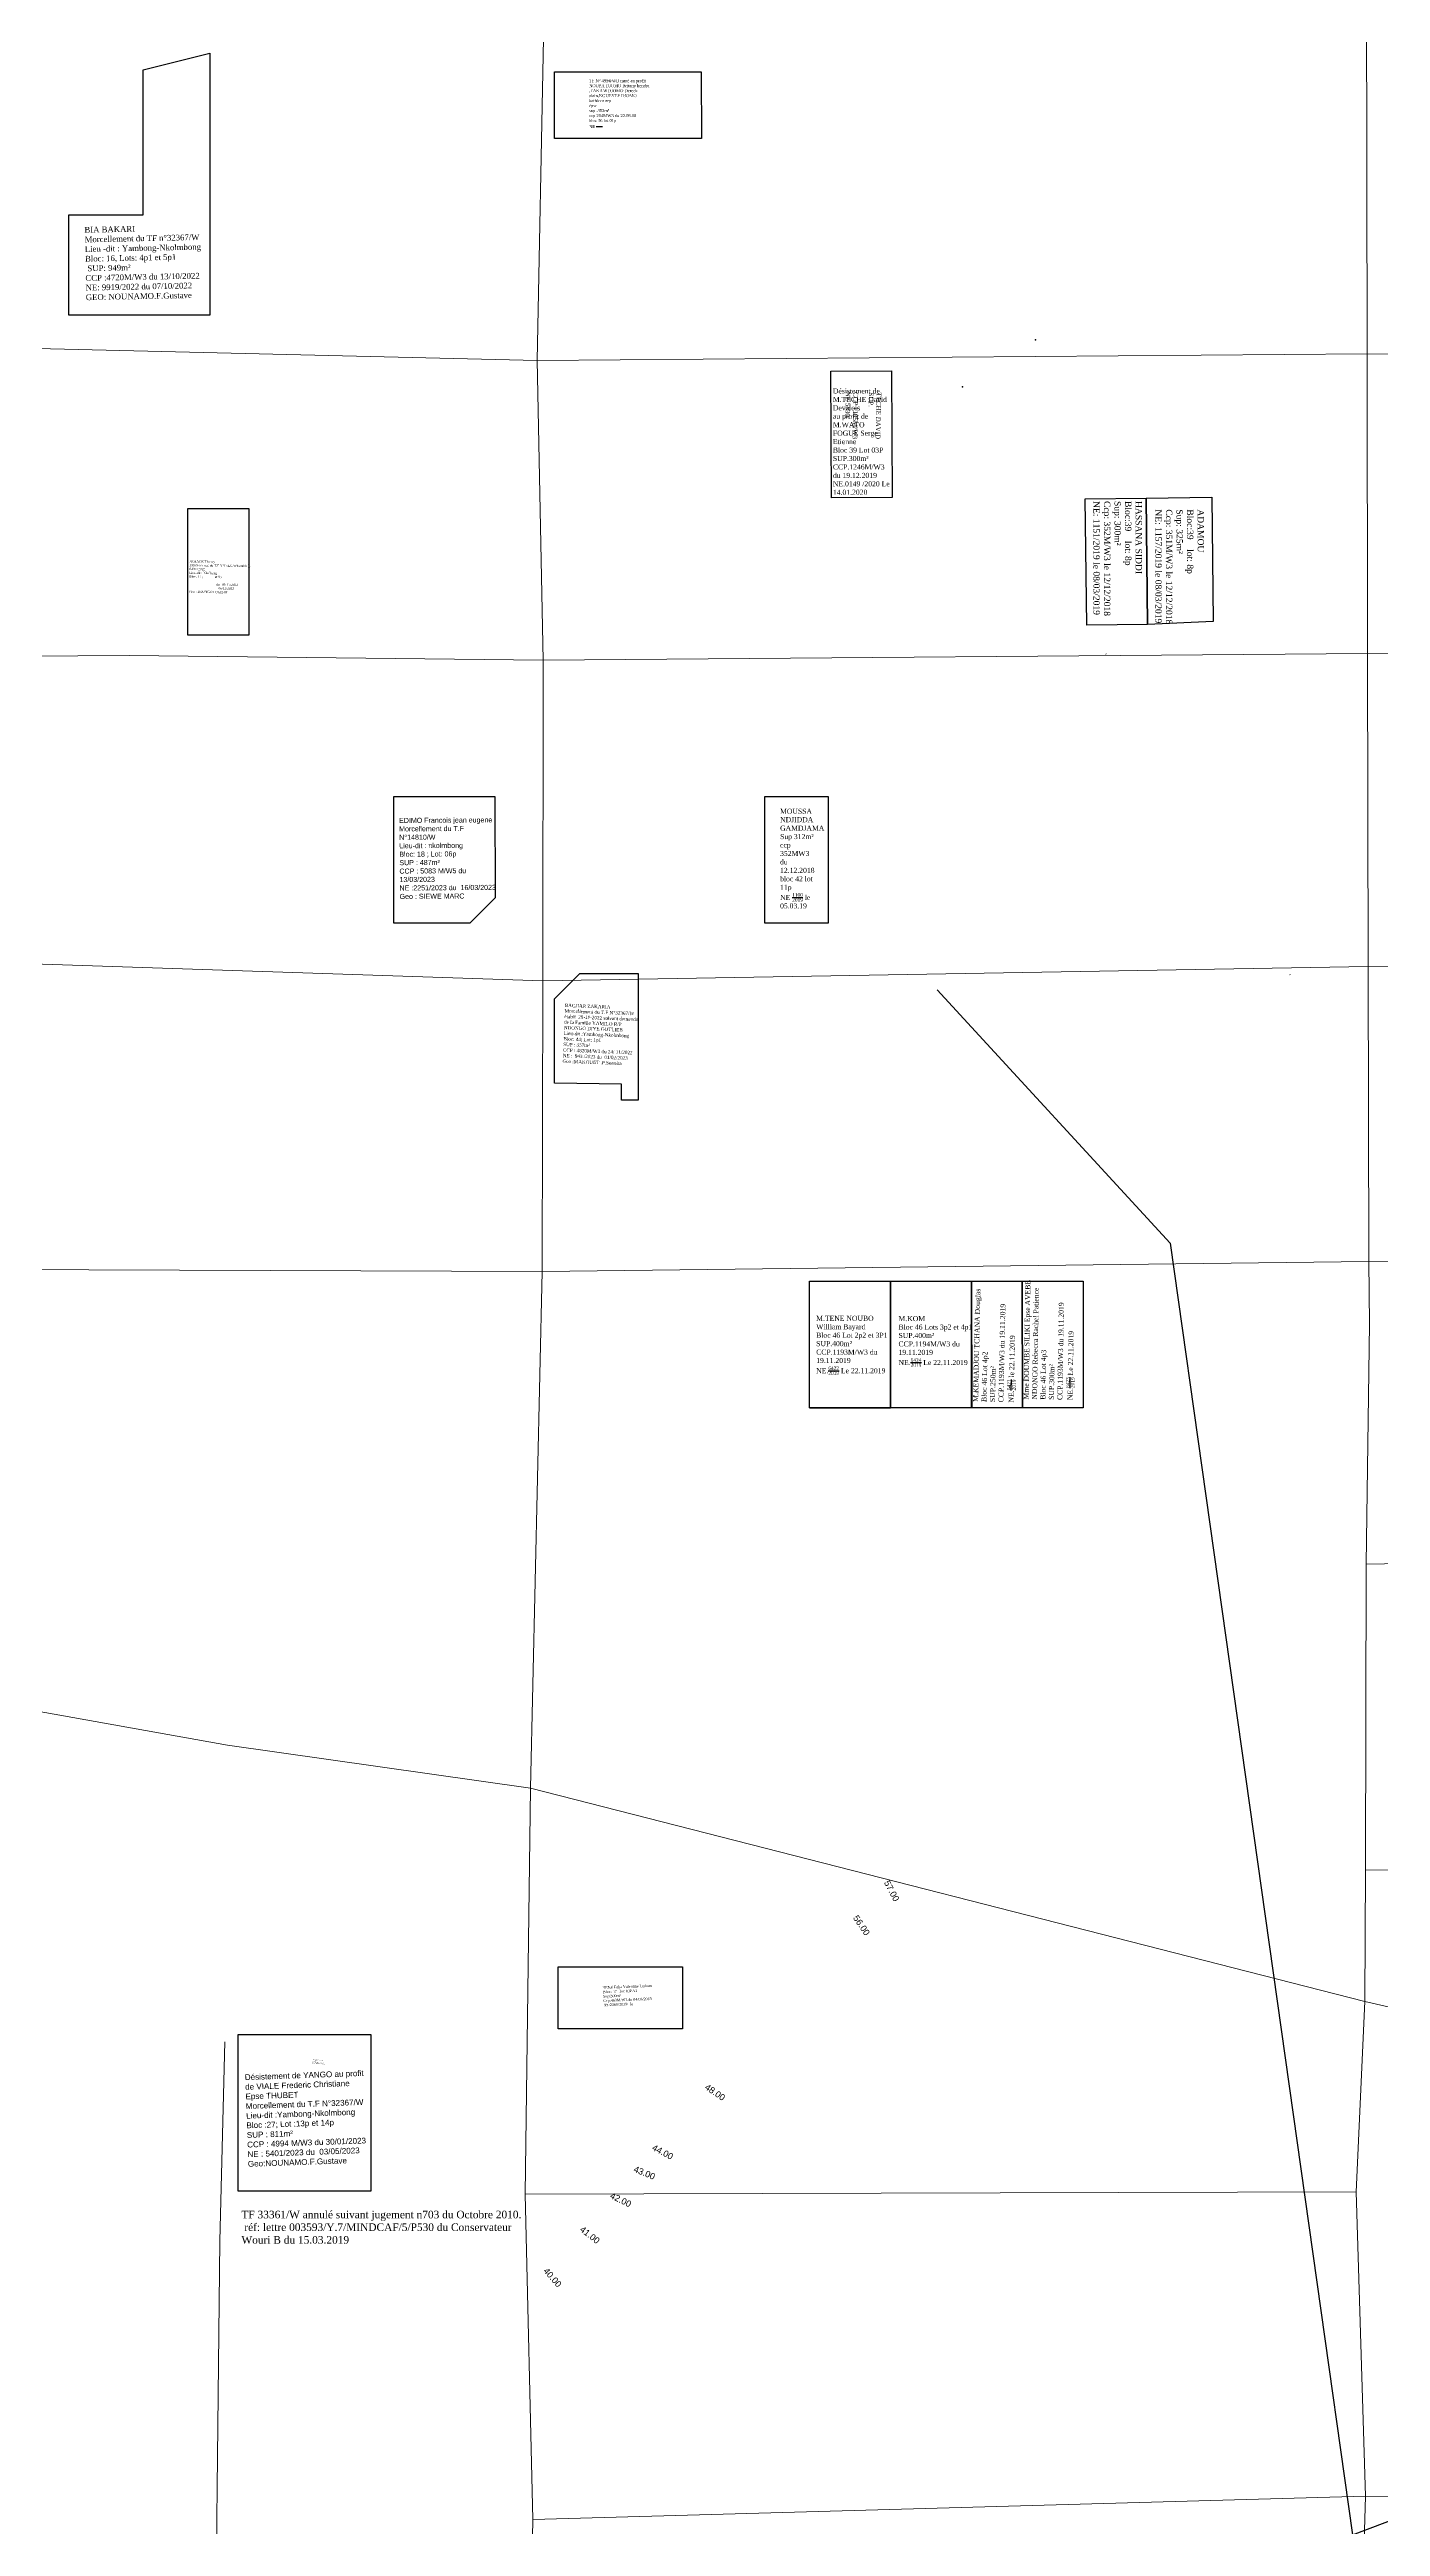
# Model space of a CAD drawing. Header units: millimetres. Extents: x 587399 to 927168, y 438565 to 1444955.
# Drawn here: x 589443.7 to 589706.5, y 444535.6 to 445024.7 of the extents above; entities that cross this region are included whole.
import ezdxf
from ezdxf.enums import TextEntityAlignment as Align

# ---------------------------------------------------------------- set-up
doc = ezdxf.new("R2010")
doc.units = ezdxf.units.MM
doc.header["$LTSCALE"] = 2
for name, color, linetype in [('Cotation Courbes de niveau', 1, 'Continuous'), ('end maj 26 02 2021', 7, 'Continuous'), ('Parcelle MAJ', 6, 'Continuous')]:
    doc.layers.add(name, color=color, linetype=linetype)
doc.layers.add('MAJ APRES LE 13.01.2023', color=222, linetype='Continuous', lineweight=30)
doc.layers.add('Roads_others', color=24, linetype='Continuous', lineweight=9)
doc.styles.get("Standard").update_dxf_attribs({"font": 'arial.ttf'})
doc.styles.add('Times 1.0', font='times.ttf', dxfattribs={"width": 0.99, "height": 1})

msp = doc.modelspace()

# ---------------------------------------------------------------- linework, layer by layer
at = {"color": 7}
for p, q in [((589652.312, 444905.29), (589652.27, 444905.362)), ((589652.312, 444905.29), (589652.27, 444905.362)), ((589688.671, 444841.994), (589688.63, 444842.066)), ((589688.671, 444841.994), (589688.63, 444842.066))]:
    msp.add_line(p, q, dxfattribs=at)
at = {"color": 232, "lineweight": 30, "flags": 128}
msp.add_lwpolyline([(589619, 444839), (589665, 444789), (589701, 444534), (591315, 445141), (591436, 445058), (592078, 443543), (591745, 440674), (591661, 440379)], dxfattribs=at)
msp.add_lwpolyline([(589619, 444839), (589665, 444789), (589701, 444534), (591315, 445141), (591436, 445058), (592078, 443543), (591745, 440674), (591661, 440379)], dxfattribs=at)
msp.add_lwpolyline([(589619, 444839), (589665, 444789), (589701, 444534), (591315, 445141), (591436, 445058), (592078, 443543), (591745, 440674), (591661, 440379)], dxfattribs=at)
at = {"flags": 128}
for points in [[(589483.071, 444934.057), (589483.071, 444909.057), (589471.071, 444909.057), (589471.071, 444934.057)], [(589483.071, 444934.057), (589483.071, 444909.057), (589471.071, 444909.057), (589471.071, 444934.057)], [(589548.432, 444842.204), (589559.932, 444842.203), (589559.928, 444817.203), (589556.645, 444817.226), (589556.634, 444820.364), (589543.432, 444820.564), (589543.432, 444837.204)]]:
    msp.add_lwpolyline(points, close=True, dxfattribs=at)
at = {"color": 7}
for p in [(589638.399, 444967.335), (589638.399, 444967.335), (589623.967, 444958.046), (589623.967, 444958.046)]:
    msp.add_point(p, dxfattribs=at)
at = {"layer": 'end maj 26 02 2021', "color": 150, "lineweight": -3}
msp.add_line((589593.798, 444756.461), (589609.797, 444756.472), dxfattribs=at)
msp.add_line((589593.798, 444756.461), (589609.797, 444756.472), dxfattribs=at)
at = {"layer": 'end maj 26 02 2021', "color": 3, "flags": 128}
msp.add_lwpolyline([(589543.413, 445020.278), (589572.413, 445020.278), (589572.442, 445007.114), (589543.405, 445007.114)], close=True, dxfattribs=at)
msp.add_lwpolyline([(589543.413, 445020.278), (589572.413, 445020.278), (589572.442, 445007.114), (589543.405, 445007.114)], close=True, dxfattribs=at)
at = {"layer": 'end maj 26 02 2021', "color": 150, "lineweight": -3, "flags": 128}
for points in [[(589609.988, 444961.203), (589610.094, 444936.205), (589598.093, 444936.144), (589597.986, 444961.14)], [(589609.988, 444961.203), (589610.094, 444936.205), (589598.093, 444936.144), (589597.986, 444961.14)], [(589609.988, 444961.203), (589610.094, 444936.205), (589598.093, 444936.144), (589597.986, 444961.14)], [(589609.988, 444961.203), (589610.094, 444936.205), (589598.093, 444936.144), (589597.986, 444961.14)], [(589609.779, 444781.473), (589609.797, 444756.472), (589593.798, 444756.461), (589593.779, 444781.462)], [(589609.779, 444781.473), (589609.797, 444756.472), (589593.798, 444756.461), (589593.779, 444781.462)], [(589625.778, 444781.483), (589625.796, 444756.482), (589609.797, 444756.472), (589609.779, 444781.473)], [(589625.778, 444781.483), (589625.796, 444756.482), (589609.797, 444756.472), (589609.779, 444781.473)], [(589635.777, 444781.49), (589635.8, 444756.49), (589625.78, 444756.481), (589625.778, 444781.483)], [(589635.777, 444781.49), (589635.8, 444756.49), (589625.78, 444756.481), (589625.778, 444781.483)], [(589647.777, 444781.498), (589647.795, 444756.497), (589635.795, 444756.488), (589635.777, 444781.49)], [(589647.777, 444781.498), (589647.795, 444756.497), (589635.795, 444756.488), (589635.777, 444781.49)]]:
    msp.add_lwpolyline(points, close=True, dxfattribs=at)
at = {"layer": 'end maj 26 02 2021', "color": 150}
for points in [[(589660.211, 444936.101), (589660.487, 444911.12), (589648.498, 444910.975), (589648.222, 444935.969)], [(589660.211, 444936.101), (589660.487, 444911.12), (589648.498, 444910.975), (589648.222, 444935.969)], [(589673.22, 444936.245), (589673.491, 444911.724), (589660.487, 444911.12), (589660.211, 444936.101)], [(589673.22, 444936.245), (589673.491, 444911.724), (589660.487, 444911.12), (589660.211, 444936.101)], [(589544.152, 444646.087), (589568.725, 444646.085), (589568.723, 444633.877), (589544.15, 444633.878)], [(589544.152, 444646.087), (589568.725, 444646.085), (589568.723, 444633.877), (589544.15, 444633.878)]]:
    msp.add_lwpolyline(points, close=True, dxfattribs=at)
at = {"layer": 'end maj 26 02 2021', "color": 150, "linetype": 'ByBlock', "lineweight": -3, "ltscale": 0.0014, "flags": 128}
msp.add_lwpolyline([(589597.459, 444877.201), (589597.457, 444852.201), (589584.977, 444852.202), (589584.979, 444877.201)], close=True, dxfattribs=at)
msp.add_lwpolyline([(589597.459, 444877.201), (589597.457, 444852.201), (589584.977, 444852.202), (589584.979, 444877.201)], close=True, dxfattribs=at)
at = {"layer": 'end maj 26 02 2021'}
msp.add_lwpolyline([(589544.152, 444646.087), (589568.725, 444646.085), (589568.723, 444633.876), (589544.15, 444633.878)], close=True, dxfattribs=at)
msp.add_lwpolyline([(589544.152, 444646.087), (589568.725, 444646.085), (589568.723, 444633.876), (589544.15, 444633.878)], close=True, dxfattribs=at)
at = {"layer": 'MAJ APRES LE 13.01.2023', "color": 232, "lineweight": 30, "flags": 128}
msp.add_lwpolyline([(589531.665, 444877.187), (589531.702, 444857.187), (589526.711, 444852.179), (589511.736, 444852.152), (589511.69, 444877.164)], close=True, dxfattribs=at)
at = {"layer": 'MAJ APRES LE 13.01.2023', "lineweight": 30, "flags": 128}
msp.add_lwpolyline([(589480.969, 444632.787), (589507.169, 444632.787), (589507.169, 444601.817), (589480.969, 444601.817)], close=True, dxfattribs=at)
at = {"layer": 'Parcelle MAJ', "color": 6, "lineweight": 30, "flags": 128}
msp.add_lwpolyline([(589475.383, 445023.96), (589475.379, 444972.213), (589447.547, 444972.211), (589447.545, 444992.02), (589462.246, 444992.02), (589462.246, 445020.618)], close=True, dxfattribs=at)
at = {"layer": 'Roads_others'}
for p, q in [((589540.035, 444963.254), (589703.845, 444964.599)), ((589541.193, 444904.101), (589703.96, 444905.445)), ((589703.96, 444905.445), (589862.252, 444907.072)), ((589541.1, 444840.802), (589704.076, 444843.617)), ((589704.076, 444843.617), (589862.325, 444844.967)), ((589415.356, 444783.89), (589541.012, 444783.418)), ((589541.012, 444783.418), (589704.189, 444785.348)), ((589703.564, 444665.271), (589863.182, 444663.672)), ((589537.618, 444601.211), (589701.685, 444601.672))]:
    msp.add_line(p, q, dxfattribs=at)
for points in [[(589701.813, 444482.768), (589703.531, 444541.636), (589701.685, 444601.672), (589703.435, 444639.238), (589703.564, 444665.271), (589703.649, 444725.608), (589704.346, 444773.077), (589704.189, 444785.348), (589704.076, 444843.617), (589703.96, 444905.445), (589703.845, 444964.599), (589703.708, 445036.177), (589703.12, 445114.411)], [(589538.092, 444480.429), (589539.169, 444537.03), (589537.618, 444601.211), (589538.726, 444681.37), (589541.012, 444783.418), (589541.1, 444840.802), (589541.193, 444904.101), (589540.035, 444963.254), (589541.26, 445026.841)], [(589352.659, 444960.548), (589432.894, 444965.812), (589540.035, 444963.254)], [(589861.085, 444952.782), (589791.404, 444962.165), (589782.911, 444963.052), (589769.222, 444963.768), (589703.845, 444964.599)], [(589352.659, 444960.548), (589365.649, 444913.833), (589369.672, 444908.951), (589375.937, 444905.707), (589388.593, 444904.537), (589459.453, 444905.049), (589541.193, 444904.101)], [(589336.404, 444827.876), (589353.971, 444834.405), (589390.443, 444841.24), (589432.414, 444844.387), (589541.1, 444840.802)], [(589704.189, 444785.348), (589770.587, 444785.424), (589827.76, 444783.701), (589862.741, 444783.15)], [(589071.904, 444770.685), (589094.689, 444765.379), (589121.191, 444762.298), (589158.12, 444755.835), (589192.52, 444748.318), (589286.333, 444730.226), (589322.354, 444721.948), (589340.831, 444717.71), (589392.375, 444705.789), (589410.374, 444702.103), (589478.871, 444689.889), (589538.726, 444681.37)], [(589703.649, 444725.608), (589773.02, 444726.859), (589862.8, 444724.14)], [(589863.97, 444596.217), (589799.039, 444617.444), (589703.435, 444639.238), (589538.726, 444681.37)], [(589477.008, 444473.669), (589476.238, 444488.46), (589477.335, 444591.988), (589478.34, 444631.332)], [(589539.169, 444537.03), (589703.531, 444541.636), (589863.915, 444540.015)]]:
    msp.add_lwpolyline(points, dxfattribs=at)

# ---------------------------------------------------------------- texts
at = {"insert": (589450.622, 444989.626), "char_height": 1.14164, "width": 128.37563, "attachment_point": 1, "rotation": 1.18371}
msp.add_mtext('{\\fTimes New Roman|b0|i0|c0|p18;BIA BAKARI\\P\\C1;Morcellement du TF n°32367/W\\P\\C256;Lieu -dit : Yambong-Nkolmbong \\PBloc: 16, Lots: 4p1 et 5p1\\P SUP: 949m²\\PCCP :4720M/W3 du 13/10/2022 \\PNE: 9919/2022 du 07/10/2022\\P\\C1;GEO: NOUNAMO.F.Gustave}', dxfattribs=at)
at = {"color": 3, "attachment_point": 1}
for s, insert, char_height, width, rotation in [('{\\fTimes New Roman|b0|i0|c0|p18;JIOFACK Thierry \\P\\C1;Morcellement du T.F N°17421/Wb établi le 04/10/2022 \\P\\C256;Lieu-dit : Nkolbong\\PBloc: 17 ; Lot: 8p et 9p\\PSUP : 300 m²\\PCCP : 4804 M/W3 du  16/ 11/2022\\PNE : 11211/2022 du 06/12/2022\\P\\C1;Geo : BOUNGO LOUIS M}', (589471.389, 444923.833), 0.44838, 12.28336, 359.10685), ('{\\fTimes New Roman|b0|i0|c0|p18;JIOFACK Thierry \\P\\C1;Morcellement du T.F N°17421/Wb établi le 04/10/2022 \\P\\C256;Lieu-dit : Nkolbong\\PBloc: 17 ; Lot: 8p et 9p\\PSUP : 300 m²\\PCCP : 4804 M/W3 du  16/ 11/2022\\PNE : 11211/2022 du 06/12/2022\\P\\C1;Geo : BOUNGO LOUIS M}', (589471.389, 444923.833), 0.44838, 12.28336, 359.10685), ('{\\fTimes New Roman|b0|i0|c0|p18;\\C256;BACHAR ZAKARIA\\C3;\\P\\C1;Morcellement du T.F N°32367/W\\Pétabli  29-11-2022 suivant demande \\Pde la Famille YAMILO R/P \\PNDONGO DIYE GOTLIEB\\P\\C256;Lieu-dit :Yambong-Nkolmbong\\PBloc: 44; Lot: 1p1\\PSUP : 357m²\\PCCP : 4820M/W3 du 24/ 11/2022\\PNE :  943 /2023 du  01/02/2023\\P\\C1;Geo :MAKOUET .P.Sonnita}', (589545.474, 444836.303), 0.66206, 49.50762, 357.71855)]:
    msp.add_mtext(s, dxfattribs=dict(at, insert=insert, char_height=char_height, width=width, rotation=rotation))
at = {"layer": 'Cotation Courbes de niveau'}
for s, rotation, p in [('57.00', 297.8635, (589610.002, 444661.11, 57)), ('56.00', 304.20779, (589604.043, 444654.315, 56)), ('48.00', 325.47123, (589575.13, 444621.349, 48)), ('43.00', 337.71572, (589561.184, 444605.448, 43)), ('44.00', 332.36066, (589564.793, 444609.563, 44)), ('42.00', 333.96245, (589556.513, 444600.123, 42)), ('41.00', 321.80269, (589550.422, 444593.178, 41)), ('40.00', 311.0618, (589543.056, 444584.779, 40))]:
    msp.add_text(s, height=1.25, rotation=rotation, dxfattribs=at).set_placement(p, align=Align.MIDDLE_CENTER)
at = {"layer": 'end maj 26 02 2021', "color": 5, "linetype": 'ByBlock', "lineweight": -3, "ltscale": 0.0014, "insert": (589550.257, 445018.793), "char_height": 0.589314, "width": 13.17739, "attachment_point": 1, "style": 'Times 1.0'}
msp.add_mtext('\\A1;{\\C1;TF N° 4994/WB muté au profit NOUPA DJOMO Britany kendra ,TAKAM DJOMO Dereck alain,NGUEYEP DJOMO Tiffany kathleen rep par MADJOU TAKAM épse DJOMO Hermine\\Psup .382m²\\Pccp 204MW3 du 22.08.18\\Pbloc 36 lot 01p\\PNE \\H0.7x;\\S2683/2018;\\H1.429x; le 22.08.18}', dxfattribs=at)
msp.add_mtext('\\A1;{\\C1;TF N° 4994/WB muté au profit NOUPA DJOMO Britany kendra ,TAKAM DJOMO Dereck alain,NGUEYEP DJOMO Tiffany kathleen rep par MADJOU TAKAM épse DJOMO Hermine\\Psup .382m²\\Pccp 204MW3 du 22.08.18\\Pbloc 36 lot 01p\\PNE \\H0.7x;\\S2683/2018;\\H1.429x; le 22.08.18}', dxfattribs=at)
at = {"layer": 'end maj 26 02 2021', "color": 150, "linetype": 'ByBlock', "lineweight": -3, "ltscale": 0.0014, "attachment_point": 1, "style": 'Times 1.0'}
for s, insert, char_height, width in [('{\\C1;Désistement de M.TECHE David Devalois \\Pau profit de }M.WATO FOGUE Serge Etienne\\PBloc 39 Lot 03P\\PSUP.300m²\\PCCP.1246M/W3 du 19.12.2019\\PNE.0149 /2020 Le 14.01.2020', (589598.396, 444957.747), 1, 11.17852), ('{\\C1;Désistement de M.TECHE David Devalois \\Pau profit de }M.WATO FOGUE Serge Etienne\\PBloc 39 Lot 03P\\PSUP.300m²\\PCCP.1246M/W3 du 19.12.2019\\PNE.0149 /2020 Le 14.01.2020', (589598.396, 444957.747), 1, 11.17852), ('\\A1;MOUSSA NDJIDDA GAMDJAMA\\PSup 312m²\\Pccp 352MW3 du 12.12.2018\\Pbloc 42 lot 11p\\PNE {\\H0.7x;\\S1100/2019;} le 05.03.19', (589587.965, 444874.767), 1, 6.78645), ('\\A1;MOUSSA NDJIDDA GAMDJAMA\\PSup 312m²\\Pccp 352MW3 du 12.12.2018\\Pbloc 42 lot 11p\\PNE {\\H0.7x;\\S1100/2019;} le 05.03.19', (589587.965, 444874.767), 1, 6.78645), ('\\A1;{\\C7;M.TENE NOUBO William Bayard\\PBloc 46 Lot 2p2 et 3P1\\PSUP.400m²\\PCCP.1193M/W3 du 19.11.2019\\PNE.\\H0.7x;\\S6422/2019;\\H1.429x; Le 22.11.2019}', (589595.098, 444774.656), 1, 14.69208), ('\\A1;{\\C7;M.TENE NOUBO William Bayard\\PBloc 46 Lot 2p2 et 3P1\\PSUP.400m²\\PCCP.1193M/W3 du 19.11.2019\\PNE.\\H0.7x;\\S6422/2019;\\H1.429x; Le 22.11.2019}', (589595.098, 444774.656), 1, 14.69208), ('\\A1;{\\C7;M.KOM \\PBloc 46 Lots 3p2 et 4p1\\PSUP.400m²\\PCCP.1194M/W3 du \\P19.11.2019\\PNE.\\H0.7X;\\S6424/2019;\\H1.429X; Le 22.11.2019}', (589611.343, 444774.6), 1, 40.7194), ('\\A1;{\\C7;M.KOM \\PBloc 46 Lots 3p2 et 4p1\\PSUP.400m²\\PCCP.1194M/W3 du \\P19.11.2019\\PNE.\\H0.7X;\\S6424/2019;\\H1.429X; Le 22.11.2019}', (589611.343, 444774.6), 1, 40.7194), ('{\\C1;TF 33361/W annulé suivant jugement n703 du Octobre 2010.\\P réf: lettre 003593/Y.7/MINDCAF/5/P530 du Conservateur\\PWouri B du 15.03.2019}', (589481.638, 444597.962), 1.5, 71.45998)]:
    msp.add_mtext(s, dxfattribs=dict(at, insert=insert, char_height=char_height, width=width))
for s, insert, char_height, width, rotation in [('{\\C256;TECHE DAVID DEVALOIS\\PSUP. 300 m²\\PBloc 39, Lot 03p\\PCCP 1105M/W3 du 11.10.2019\\PNE 5830/ 019 le 04.11.2019}', (589607.942, 444956.929), 0.911, 24.75769, 268.7715), ('{\\C256;TECHE DAVID DEVALOIS\\PSUP. 300 m²\\PBloc 39, Lot 03p\\PCCP 1105M/W3 du 11.10.2019\\PNE 5830/ 019 le 04.11.2019}', (589607.942, 444956.929), 0.911, 24.75769, 268.7715), ('\\A1;{\\C7;Mme DOUMBE SILIKI Epse AVEBE NDONGO Rebecca Rachel Patience\\PBloc 46 Lot 4p3\\PSUP.300m²\\PCCP.1193M/W3 du 19.11.2019\\PNE.\\H0.7x;\\S6423/2019;\\H1.429x; Le 22.11.2019}', (589636.019, 444758.14), 1, 27.10353, 89.09615), ('\\A1;{\\C7;Mme DOUMBE SILIKI Epse AVEBE NDONGO Rebecca Rachel Patience\\PBloc 46 Lot 4p3\\PSUP.300m²\\PCCP.1193M/W3 du 19.11.2019\\PNE.\\H0.7x;\\S6423/2019;\\H1.429x; Le 22.11.2019}', (589636.019, 444758.14), 1, 27.10353, 89.09615)]:
    msp.add_mtext(s, dxfattribs=dict(at, insert=insert, char_height=char_height, width=width, rotation=rotation))
at = {"layer": 'end maj 26 02 2021', "attachment_point": 1}
for s, width, heights, insert, char_height, rotation in [('{\\fTimes New Roman|b0|i0|c0|p18;HASSANA SIDDI\\PBloc:39    lot: 8p\\PSup: 300m²\\PCcp: 352M/W3 le 12/12/2018\\PNE: 1151/2019 le 08/03/2019}', 146.32441, [35.042], (589659.412, 444935.516), 1.25, 270), ('{\\fTimes New Roman|b0|i0|c0|p18;HASSANA SIDDI\\PBloc:39    lot: 8p\\PSup: 300m²\\PCcp: 352M/W3 le 12/12/2018\\PNE: 1151/2019 le 08/03/2019}', 146.32441, [35.042], (589659.412, 444935.516), 1.25, 270), ('{\\fTimes New Roman|b0|i0|c0|p18;ADAMOU\\PBloc:39    lot: 8p\\PSup: 325m²\\PCcp: 351M/W3 le 12/12/2018\\PNE: 1157/2019 le 08/03/2019}', 146.32441, [35.042], (589671.645, 444933.873), 1.25, 270), ('{\\fTimes New Roman|b0|i0|c0|p18;ADAMOU\\PBloc:39    lot: 8p\\PSup: 325m²\\PCcp: 351M/W3 le 12/12/2018\\PNE: 1157/2019 le 08/03/2019}', 146.32441, [35.042], (589671.645, 444933.873), 1.25, 270), ('{\\fTimes New Roman|b0|i0|c0|p18;TENE Foka Valentine Ledoux\\PBloc: 57   lot: 01PA1\\PSup:300m²\\PCcp:463M/W3 du 04/03/2018\\PNE:2360/2019/  le 23/05/019}', 245.51989, [93.01], (589552.957, 444642.288), 0.51801, 2.26482), ('{\\fTimes New Roman|b0|i0|c0|p18;TENE Foka Valentine Ledoux\\PBloc: 57   lot: 01PA1\\PSup:300m²\\PCcp:463M/W3 du 04/03/2018\\PNE:2360/2019/  le 23/05/019}', 245.51989, [93.01], (589552.957, 444642.288), 0.51801, 2.26482), ('{\\fTimes New Roman|b0|i0|c0|p18;\\C6;Mme YANGO\\PBloc: 27 lot : 13p et 14p   \\PSup: 811 m²\\PCcp: 448M/W3 du 21/02/2019\\PNE: 1124/2019 le 15/03/2019}', 58.24907, [27.447], (589495.71, 444627.92), 0.13074, 359.46259)]:
    msp.add_mtext_dynamic_manual_height_columns(s, width=width, gutter_width=12.5, heights=heights, dxfattribs=dict(at, insert=insert, char_height=char_height, rotation=rotation))
at = {"layer": 'end maj 26 02 2021', "color": 150, "lineweight": -3, "insert": (589626.05, 444757.673), "char_height": 1, "width": 39.31833, "attachment_point": 1, "rotation": 88.8075}
msp.add_mtext('\\A1;{\\fTimes New Roman|b0|i0|c0|p18;\\C7;M.KEMADJOU TCHANA Douglas \\PBloc 46 Lot 4p2\\PSUP.250m²\\PCCP.1193M/W3 du 19.11.2019\\PNE.\\H0.7x;\\S6421/2019;\\H1.429x; le 22.11.2019}', dxfattribs=at)
msp.add_mtext('\\A1;{\\fTimes New Roman|b0|i0|c0|p18;\\C7;M.KEMADJOU TCHANA Douglas \\PBloc 46 Lot 4p2\\PSUP.250m²\\PCCP.1193M/W3 du 19.11.2019\\PNE.\\H0.7x;\\S6421/2019;\\H1.429x; le 22.11.2019}', dxfattribs=at)
at = {"layer": 'MAJ APRES LE 13.01.2023', "color": 232, "lineweight": 30, "insert": (589512.747, 444872.949), "char_height": 1, "width": 18.3049, "attachment_point": 1, "rotation": 0.39343}
msp.add_mtext('{\\C0;EDIMO Francois jean eugene\\P\\C1;Morcellement du T.F N°14810/W    \\P\\C7;Lieu-dit : nkolmbong\\PBloc: 18 ; Lot: 06p\\PSUP : 487m²\\PCCP : 5083 M/W5 du  13/03/2023\\PNE :2251/2023 du  16/03/2023\\C256;\\P\\C1;Geo : SIEWE MARC}', dxfattribs=at)
at = {"layer": 'MAJ APRES LE 13.01.2023', "lineweight": 30, "insert": (589482.272, 444624.883), "char_height": 1.14115, "width": 24.49632, "attachment_point": 1, "rotation": 2.01584}
msp.add_mtext('{\\C7;Désistement de YANGO au profit de VIALE Frederic Christiane Epse THUBET\\P\\C1;Morcellement du T.F N°32367/W     \\P\\C256;Lieu-dit :Yambong-Nkolmbong\\PBloc :27; Lot :13p et 14p\\PSUP : 811m²\\PCCP : 4994 M/W3 du 30/01/2023\\PNE : 5401/2023 du  03/05/2023\\P\\C1;Geo:NOUNAMO.F.Gustave}', dxfattribs=at)

doc.saveas('drawing.dxf')
